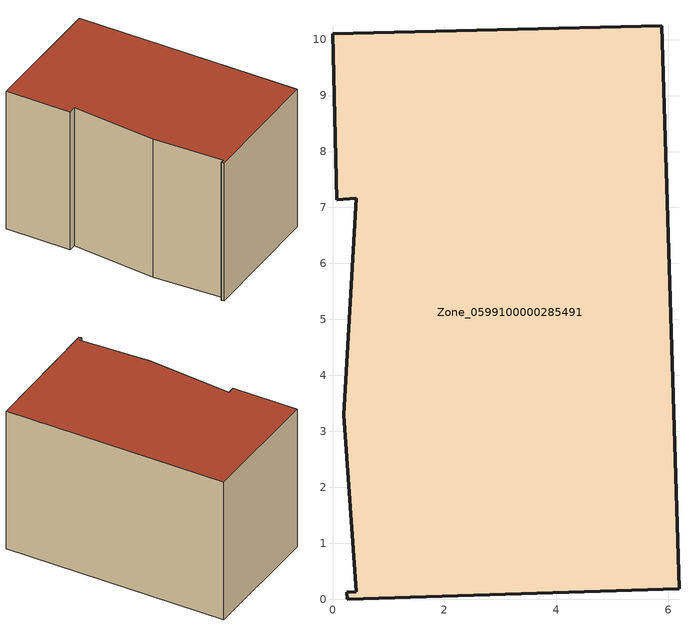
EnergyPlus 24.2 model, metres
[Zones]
Zone_0599100000285491
 floor ground (C_G): 0,10.11 5.89,10.25 6.19,0.19 0.26,0 0.26,0.13 0.43,0.14 0.2,3.3 0.42,7.16 0.08,7.14 z0
 wall outside (C_F): 5.89,10.25 0,10.11 0.08,7.14 0.42,7.16 0.2,3.3 0.43,0.14 0.26,0.13 0.26,0 6.19,0.19 5.89,10.25 z0:6.76
 roof outside (C_R): 0.26,0.13 0.26,0 6.19,0.19 5.89,10.25 0,10.11 0.08,7.14 0.42,7.16 0.2,3.3 0.43,0.14 z6.76
[BUILDING]
Pand.0599100000285491: North Axis=0; Terrain=City; Loads Convergence Tolerance Value=0.04; Temperature Convergence Tolerance Value=0.4; Solar Distribution=FullExterior; Maximum Number of Warmup Days=25; Minimum Number of Warmup Days=1
[Site:Location]
Rotterdam.The.Hague.AP_ZH_NLD Design_Conditions: Latitude=51.96; Longitude=4.45; Time Zone=1; Elevation=-4.5
[SITE:GROUNDTEMPERATURE:BUILDINGSURFACE]
18, 18, 18, 18, 18, 18, 18, 18, 18, 18, 18, 18
[MATERIAL] Thermal Absorptance=0.9; Solar Absorptance=0.7; Visible Absorptance=0.7
Name | Roughness | Thickness | Conductivity | Density | Specific Heat
G.TC.1946-1964 | MediumSmooth | 0.15 | 1 | 540 | 1210
F.TC.1946-1964 | Rough | 0.3 | 0.857143 | 1920 | 840
R.TC.1946-1964 | MediumRough | 0.2 | 0.235294 | 1500 | 1000
[CONSTRUCTION]
C_G: G.TC.1946-1964
C_F: F.TC.1946-1964
C_R: R.TC.1946-1964
[ZONE]
Zone_0599100000285491: Type=1; Multiplier=1; Ceiling Height=Autocalculate; Volume=Autocalculate; Floor Area=autocalculate; Part of Total Floor Area=Yes
[ZONEINFILTRATION:DESIGNFLOWRATE]
Infil_Zone_0599100000285491: Zone or ZoneList or Space or SpaceList=Zone_0599100000285491; Schedule=AlwaysOn; Design Flow Rate Calculation Method=Flow/Area; Flow Rate per Floor Area=0.003; Constant Term Coefficient=1; Temperature Term Coefficient=0; Velocity Term Coefficient=0; Velocity Squared Term Coefficient=0
[HVACTEMPLATE:ZONE:IDEALLOADSAIRSYSTEM]
Zone_0599100000285491: Maximum Heating Supply Air Temperature=50; Minimum Cooling Supply Air Temperature=13; Maximum Heating Supply Air Humidity Ratio=0.0156; Minimum Cooling Supply Air Humidity Ratio=0.0077; Heating Limit=NoLimit; Cooling Limit=NoLimit; Dehumidification Control Type=ConstantSensibleHeatRatio; Cooling Sensible Heat Ratio=0.7; Dehumidification Setpoint=60; Humidification Control Type=None; Humidification Setpoint=30; Outdoor Air Method=None; Outdoor Air Flow Rate per Person=0.00944; Outdoor Air Flow Rate per Zone Floor Area=0; Outdoor Air Flow Rate per Zone=0; Demand Controlled Ventilation Type=None; Outdoor Air Economizer Type=NoEconomizer; Heat Recovery Type=None; Sensible Heat Recovery Effectiveness=0.7; Latent Heat Recovery Effectiveness=0.65
[ZONECONTROL:THERMOSTAT]
ThermostatControl_Zone_0599100000285491: Zone or ZoneList=Zone_0599100000285491; Control Type Schedule=DualSetpointControlType; Control 1=Thermostat_Zone_0599100000285491; Temperature Difference Between Cutout And Setpoint=0
[THERMOSTATSETPOINT:DUALSETPOINT]
Thermostat_Zone_0599100000285491: Heating Setpoint Temperature Schedule=HeatingSetpoint_Zone_0599100000285491; Cooling Setpoint Temperature Schedule=CoolingSetpoint_Zone_0599100000285491
[SCHEDULE:COMPACT]
HeatingSetpoint_Zone_0599100000285491: Through: 12/31, For: AllDays, Until: 24:00, 21
CoolingSetpoint_Zone_0599100000285491: Through: 12/31, For: AllDays, Until: 24:00, 24
DualSetpointControlType: Through: 12/31, For: AllDays, Until: 24:00, 4
AlwaysOn: Through: 12/31, For: AllDays, Until: 24:00, 1
